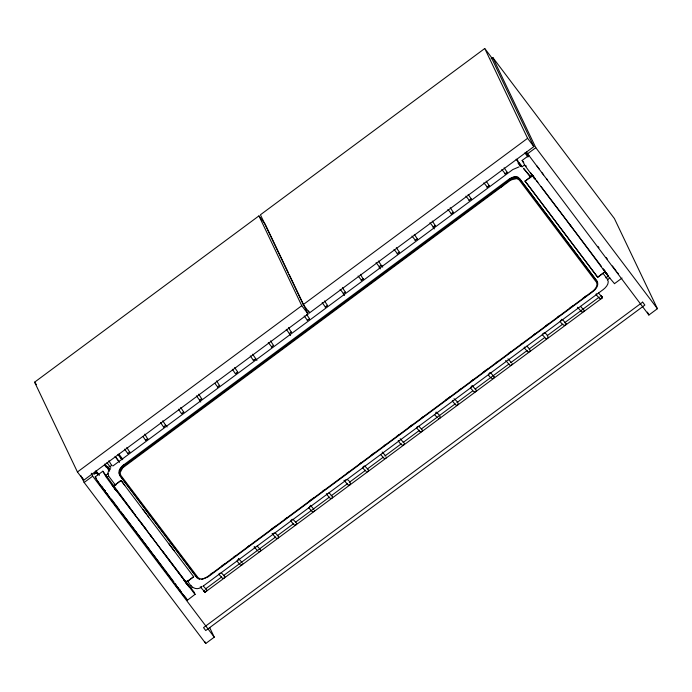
<?xml version="1.0" encoding="UTF-8"?>
<svg xmlns="http://www.w3.org/2000/svg" width="692" height="692" viewBox="0 0 692 692"><rect width="100%" height="100%" fill="white"/><g stroke="black" fill="none" stroke-linecap="round" stroke-linejoin="round"><path stroke-width="1.04" d="M186.338 598.511L181.079 592.343M178.925 589.515L187.445 599.99M187.428 600.206L195.101 594.316L193.898 591.807L185.992 582.033M531.179 173.605L530.652 173.026L550.105 198.777A150.917 6.297 53.5 0 1 558.115 209.244L560.84 212.825A153.563 6.41 53.5 0 1 569.144 223.801A153.563 6.41 53.5 0 1 577.509 234.899L580.311 238.636A150.917 6.297 53.5 0 1 588.702 249.89L608.458 276.532L614.401 283.521M238.524 558.721L238.403 559.197M96.041 471.503L95.954 471.953M94.743 473.942C96.456 472.904 93.827 472.402 95.773 471.641L98.134 474.816L97.356 474.34M204.469 590.83L205.195 591.833L206.821 590.631M242.823 563.721L241.776 565.001L240.427 564.949M260.789 550.399L260.054 551.489L258.566 551.792M314.687 510.454L313.952 511.544L312.455 511.838M332.653 497.141L331.909 498.231L330.421 498.525M386.543 457.187L385.807 458.286L384.311 458.58M404.509 443.875C403.012 447.586 399.509 442.932 398.557 441.185M108.471 471.252L107.952 473.043L108.575 475.975M165.795 425.502L162.784 420.805M183.761 412.19L180.75 407.484M201.727 398.869L198.716 394.172M273.582 345.611L270.572 340.905M345.446 292.344L342.428 287.647M450.215 207.747L453.26 212.193L452.905 212.868M490.005 372.521L488.898 373.741M561.861 319.254L561.584 319.773M278.677 537.364L277.708 538.376L276.532 538.471M584.074 311.002L582.448 312.204M119.379 470.093L123.773 464.842L508.542 179.513L512.045 177.593M292.292 519.242L290.969 520.367M364.156 465.984L363.741 466.512M436.012 412.717L435.597 413.254M111.775 465.647L108.895 460.751M129.741 452.334L126.861 447.43M147.707 439.013L144.827 434.118M219.563 385.755L216.683 380.851M291.418 332.489L288.538 327.593M363.274 279.222L360.394 274.326M95.28 473.129L93.757 474.228M122.856 467.593L120.148 472.575L120.728 475.248L198.007 577.586C200.792 580.328 205.169 578.339 207.859 576.445L592.568 291.289C595.146 289.282 598.329 285.658 596.452 282.25L519.173 179.903L516.751 178.597L511.241 179.842M237.33 372.659L237.685 371.985L234.649 367.538M309.186 319.393L309.54 318.727L306.504 314.272M381.041 266.126L381.396 265.46L378.36 261.014M399.007 252.814L399.362 252.148L396.326 247.693M416.973 239.501L417.328 238.827L414.292 234.38M434.939 226.18L435.294 225.514L432.249 221.068M470.863 199.547L471.217 198.881L468.181 194.435M488.829 186.234L489.183 185.568L486.147 181.114M506.795 172.922L507.149 172.247L504.113 167.801M238.23 559.465L237.702 559.966M310.085 506.198L309.566 506.7M471.762 386.352L470.932 387.062M543.618 333.094L542.788 333.795M326.901 306.314L327.506 305.406L324.47 300.959M123.73 464.747C120.815 466.962 117.45 471.027 119.491 474.816L196.813 577.214M122.908 467.688L511.189 179.747M202.064 586.358L201.147 586.946M273.92 533.091L273.011 533.679M345.775 479.833L344.867 480.421M417.631 426.566L417.042 427.007M561.35 320.041L560.754 320.483M289.144 274.404L308.026 313.995L83.697 480.274L77.435 471.979L34.6 382.174L258.929 215.895L265.192 224.191L288.218 272.475M484.763 48.501L260.434 214.78L303.269 304.584L309.532 312.879L533.861 146.6L491.026 56.796L484.763 48.501L527.598 138.305L533.861 146.6M491.095 58.785L492.799 57.523L614.392 218.542L657.4 308.71L648.871 315.033L526.352 152.067M77.435 471.979L301.764 305.7L258.929 215.895M303.269 304.584L527.598 138.305M209.641 627.48L214.26 637.176L205.732 643.499L84.139 482.48L92.667 476.157L91.283 473.242M527.269 154.013L535.807 147.69L492.799 57.523M107.165 494.598L98.273 482.359L95.193 476.9L102.849 471.226L107.277 477.324M534.12 178.129L525.228 165.89L522.149 160.423L528.947 155.389M112.865 466.001L512.824 169.54L519.147 166.85M109.137 469.072L110.841 467.809M105.444 475.594L108.047 473.665M521.984 166.841L524.588 164.912M500.593 187.385L503.196 185.456M114.872 484.452L113.272 485.931L114.976 484.668M529.925 176.797L532.468 174.912M530.029 177.022L532.581 175.128M113.367 486.121L121.014 480.456L193.691 576.747L186.036 582.422L113.445 486.294L121.014 480.456M605.336 271.61L597.689 277.293L525.098 181.157L532.667 175.327M525.098 181.157L532.745 175.491L535.34 178.917M187.567 580.796L185.759 581.834M597.689 277.284L605.258 271.446M189.297 586.634L191.035 585.346M605.837 277.881L608.441 275.952M190.767 588.615L192.506 587.335M607.308 279.862L609.912 277.933M210.42 574.421L212.159 573.132M221.708 566.047L225.185 563.478M233.87 557.034L235.6 555.754M247.762 546.741L249.501 545.452M271.212 529.363L275.554 526.145M285.104 519.061L286.843 517.772M308.554 501.683L313.761 497.816M322.446 491.381L324.185 490.092M346.761 473.354L348.5 472.074M359.788 463.701L361.527 462.412M371.076 455.336L374.554 452.758M384.103 445.674L385.842 444.394M397.13 436.021L398.869 434.732M408.418 427.656L412.761 424.438M421.445 418.003L423.184 416.714M445.76 399.976L450.103 396.758M458.787 390.323L460.526 389.034M470.949 381.309L473.553 379.38M483.103 372.296L487.445 369.078M496.129 362.643L497.868 361.354M508.291 353.629L510.895 351.7M520.445 344.616L522.183 343.327M533.471 334.963L535.21 333.674M545.633 325.949L549.102 323.372M557.787 316.936L559.525 315.647M569.948 307.923L572.552 305.994M582.975 298.269L586.444 295.692M203.396 585.925L603.355 289.464C606.227 287.232 609.73 283.175 607.593 279.395L603.043 273.366M614.384 283.737L622.039 278.063M205.204 589.177L221.7 576.946M223.43 575.658L275.52 537.053M277.258 535.764L293.745 523.541M295.484 522.252L329.34 497.159M331.079 495.87L347.566 483.647M349.304 482.359L365.8 470.136M367.53 468.847L383.16 457.265M384.899 455.976L401.386 443.754M403.125 442.465L419.62 430.242M421.359 428.953L455.206 403.86M456.945 402.571L472.575 390.989M475.179 389.06L509.027 363.966M510.765 362.677L527.261 350.455M528.999 349.166L544.621 337.584M547.225 335.655L562.856 324.072M564.586 322.783L599.307 297.05M204.936 592.447L203.465 590.458L204.884 592.395L602.516 297.75L601.884 296.816M363.456 466.754L362.833 467.1M219.745 573.279L219.113 573.625M508.585 179.609C511.561 177.524 516.379 175.353 519.45 178.354L596.772 280.753C599.566 284.654 596.08 289.23 592.906 291.591L208.093 576.825L201.77 579.515M254.146 360.195L253.35 360.368L250.314 355.922M236.18 373.507L235.384 373.689L232.348 369.243M182.29 413.453L181.494 413.634L178.458 409.188M164.324 426.774L163.528 426.947L160.492 422.501M146.358 440.086L145.562 440.268L143.132 436.704M110.435 466.719L109.613 466.797L111.931 465.197M596.686 293.849L596.063 294.083M524.821 347.107L524.207 347.341M452.966 400.374L452.352 400.607M201.32 587.231C195.758 591.089 190.17 586.591 187.982 581.159M505.368 173.9L501.812 169.505M487.402 187.221L483.855 182.818M469.444 200.533L465.889 196.13M451.478 213.845L447.923 209.451M433.512 227.166L429.957 222.763M415.546 240.479L411.991 236.084M397.58 253.8L394.025 249.397M379.623 267.112L376.067 262.709M361.656 280.424L358.101 276.03M343.69 293.745L340.135 289.342M271.835 347.003L268.28 342.609M398.756 440.467L398.194 440.57M326.901 493.733L326.339 493.837M255.045 547L254.267 547.043M512.763 177.29L514.857 176.823L518.291 177.316M600.993 296.747C602.983 296.297 601.789 299.065 600.414 298.883M295.017 525.254L296.262 524.614L296.712 523.515M223.161 578.521L224.407 577.881L224.857 576.773M325.491 307.136L322.169 302.663M307.525 320.448L304.203 315.976M289.559 333.769L286.246 329.288M217.703 387.027L214.996 383.446M199.737 400.348L196.424 395.867M127.882 453.606L124.56 449.134M528.273 352.142C532.373 351.692 528.601 347.246 526.603 346.268M510.307 365.454L511.552 365.073L512.279 363.724M474.375 392.087L475.629 391.707L476.356 390.357M456.409 405.4C461.045 404.716 455.691 399.95 454.03 398.748M438.451 418.721C443.079 418.037 437.725 413.271 436.072 412.069M199.893 579.507L197.229 578.079L119.906 475.681C117.865 471.918 121.351 467.93 124.188 465.707L509.001 180.474C511.968 178.398 516.794 176.226 519.865 179.219L597.187 281.618M545.997 338.734C550.201 338.916 547.043 333.656 544.569 332.956M420.243 431.946L421.731 431.652L422.457 430.303M366.353 471.892L367.841 471.598L368.568 470.249M348.387 485.213C352.591 485.395 349.434 480.136 346.96 479.426M507.149 172.247L504.857 173.951M489.183 185.568L486.891 187.264M471.217 198.881L468.925 200.585M453.286 212.297L450.959 213.897M435.294 225.514L432.967 227.114L434.291 228.931M417.328 238.827L415.036 240.531M399.362 252.148L397.07 253.843M363.43 278.772L361.137 280.476M345.472 292.093L343.145 293.693L344.469 295.51M327.506 305.406L325.205 307.11M309.54 318.727L307.248 320.422M291.574 332.039L289.256 333.639L290.571 335.456M273.608 345.351L271.316 347.055M237.685 371.985L235.384 373.689M219.719 385.306L217.426 387.001M201.753 398.618L199.434 400.218L200.749 402.035M183.787 411.93L181.494 413.634M147.863 438.564L145.562 440.268M129.897 451.885L127.605 453.58M96.664 472.896L97.494 473.475M107.113 467.342L109.492 470.724L108.731 469.548M474.141 392.001L470.413 387.918M604.462 270.754L605.24 271.982M601.045 295.761L602.516 297.75M195.083 594.532L169.393 560.693A150.917 6.297 53.5 0 0 161.011 549.439L158.209 545.703A153.563 6.41 53.5 0 0 149.844 534.596A153.563 6.41 53.5 0 0 141.54 523.628L138.815 520.038A150.917 6.297 53.5 0 0 130.805 509.58L112.917 486.173M530.669 176.555L523.472 168.554M598.459 293.01L602.014 296.937M596.167 294.714L599.713 298.633M580.493 306.322L584.048 310.25M577.491 307.239L581.747 311.954M562.527 319.643L566.082 323.562M560.235 321.339C560.857 323.423 565.234 327.774 566.177 323.778M542.269 334.66L545.824 338.578M524.302 347.972L527.858 351.899M507.928 358.802L511.474 362.729M505.627 360.506L509.892 365.212M490.671 372.901L494.226 376.829M488.379 374.606C489.002 376.682 493.379 381.041 494.322 377.036M471.996 385.435L476.26 390.141M452.447 401.239L456.002 405.157M434.481 414.551L437.327 417.691M418.816 426.168L422.371 430.095M416.523 427.872L420.07 431.791M400.14 438.702L404.405 443.408M382.174 452.014L385.729 455.942M380.591 454.497L384.147 458.424M364.926 466.114L368.473 470.041M362.625 467.818L365.471 470.958M343.95 480.343L348.214 485.057M328.994 492.747L332.541 496.674M326.702 494.451L330.248 498.37M310.319 505.281L313.874 509.2M308.736 507.764L312.282 511.691M293.062 519.381L296.617 523.299M290.77 521.076L294.325 525.003M275.096 532.693L278.651 536.62M272.094 533.61L276.359 538.315M257.139 546.005L260.685 549.932M254.128 546.922L257.683 550.849M238.463 558.539L242.01 562.466M236.872 561.03L239.717 564.162M221.206 572.639L224.762 576.566M218.914 574.343L222.461 578.27M203.24 585.96L206.796 589.878M200.239 586.877L204.495 591.582M521.301 165.552L518.758 162.291M531.871 174.626L532.338 175.197M603.77 269.733L603.242 269.153L605.612 272.492M103.878 489.677L105.296 491.432M107.632 494.841L106.456 493.353M176.469 585.804L177.887 587.56M180.223 590.968L177.403 587.119L178.311 588.226M604.652 270.979L606.391 273.262M607.87 275.511L606.002 273.003M105.383 491.666L104.812 491L105.366 491.874M179.868 589.8L180.491 590.57M516.664 159.316L517.997 161.002M516.111 159.281L522.131 166.867M546.481 178.562L547.631 180.032M617.203 272.267L618.302 273.669M526.292 166.184L525.937 165.725M534.207 178.034L535.634 179.626M606.374 273.496L607.282 274.594L606.728 273.721M114.907 488.837C119.534 494.676 111.291 483.345 113.021 486.199M187.074 584.299C190.058 587.88 182.42 577.863 186.312 583.295M107.251 494.503L108.852 496.441L106.481 493.102M109.18 497.133L120.555 511.881M179.842 590.631L181.269 592.222M117.995 508.577L103.696 489.555M109.82 469.583L107.762 466.745L110.054 469.712M120.114 511.198L123.15 515.255A150.917 6.297 53.5 0 1 131.16 525.712L133.885 529.302A153.563 6.41 53.5 0 1 142.189 540.27A153.563 6.41 53.5 0 1 150.553 551.368M541.775 172.455L543.601 174.851M616.105 270.866L612.411 265.979M532.252 174.964L532.909 175.829M532.676 175.63L533.048 176.114M533.411 176.884L534.691 178.467L534.138 177.602M604.843 271.091L605.5 271.947M114.111 487.678L115.391 489.27L114.5 487.938M186.702 583.806L189.089 586.894L183.942 579.948L186.84 584.1M133.149 528.221L130.883 525.245A153.2 6.392 53.5 0 0 122.752 514.623M133.296 528.411L133.66 528.887A155.475 6.487 53.5 0 1 142.05 539.985A155.475 6.487 53.5 0 1 150.519 551.213L153.356 555.105A150.917 6.297 53.5 0 1 161.746 566.359L164.696 570.234M569.006 223.507L572.647 228.334M149.706 534.311L152.491 538.004M535.807 147.69L657.4 308.71M528.247 156.046L525.929 152.975L526.802 152.326M524.847 152.889L527.979 157.032M522.149 160.423L523.758 162.559M536.629 180.638L537.926 182.351M541.161 186.632L601.495 266.524M603.398 269.05L605.336 271.619M523.688 168.286L530.842 177.757M525.02 180.993L597.603 277.12M382.693 267.173C382.287 263.211 376.638 267.354 380.401 268.877M301.764 305.7L308.026 313.995M256.94 360.385L252.606 354.226M167.118 426.964L165.717 425.208L163.528 426.947M118.851 454.064L122.752 459.22M118.271 454.497L122.173 459.661M118.029 454.506L121.93 459.67M116.109 457.628L119.344 461.919M115.019 456.357L119.448 462.135M121.472 480.897L124.811 485.412M142.959 509.442L146.202 513.732M147.396 515.229L148.694 516.941M168.779 543.549L174.073 550.633M106.949 462.654L109.544 466.088M104.829 465.405L106.092 467.083M108.627 476.07L115.78 485.55M135.312 515.107L107.001 476.727L107.277 477.307M139.092 520.038L146.445 529.665M162.43 550.936L185.344 581.176M34.6 382.174L36.477 384.666M95.92 470.638L99.458 475.292M95.193 476.9L96.439 478.544M111.429 499.114L119.318 509.658M120.624 511.388L164.229 569.127M164.696 569.646L173.995 582.058M175.093 583.408L176.391 585.129M92.667 476.157L214.26 637.176M605.457 272.388L606.14 273.297M114.284 487.531L111.351 483.829L113.722 487.168M114.82 488.933L105.928 476.693L102.849 471.226M178.683 588.71L180.231 590.873M104.423 489.927L105.002 490.697M179.185 589.766L175.422 584.913M597.931 246.352L598.987 247.771M167.499 574.023L170.275 577.794M164.523 570.104L173.035 581.539M606.253 257.623L607.342 259.102M536.819 165.777L539.25 169.09M533.428 176.633L533.8 177.135M533.03 176.365L531.863 174.721M601.677 296.686L601.097 295.865M179.219 589.324L180.941 591.712M172.732 581.245L176.694 586.539M178.51 588.866L176.287 585.683M105.703 492.332L106.075 492.842M104.803 491.329L97.486 480.853M606.832 273.747L607.887 275.243M534.241 177.619L535.305 179.116M105.046 464.237L107.545 467.74M104.579 464.142L109.587 471.131M106.853 493.612L107.641 494.745M103.108 487.981L103.515 488.569M101.785 486.199L102.217 486.848M647.478 312.118L648.871 315.033M527.607 154.705L526.197 152.845M308.615 310.95L309.532 312.879M193.682 576.739L186.036 582.413M204.806 641.562L205.732 643.499M96.681 472.844L95.773 471.641M82.313 477.376L83.697 480.274M80.903 475.689L84.139 482.48M255.677 358.776L253.35 360.368M153.365 555.01A153.2 6.392 53.5 0 1 161.876 566.428M642.652 302.136L203.526 627.627L205.74 630.55L644.866 305.06L642.652 302.136M518.109 162.88L520.574 166.201L518.109 162.88"/></g></svg>
